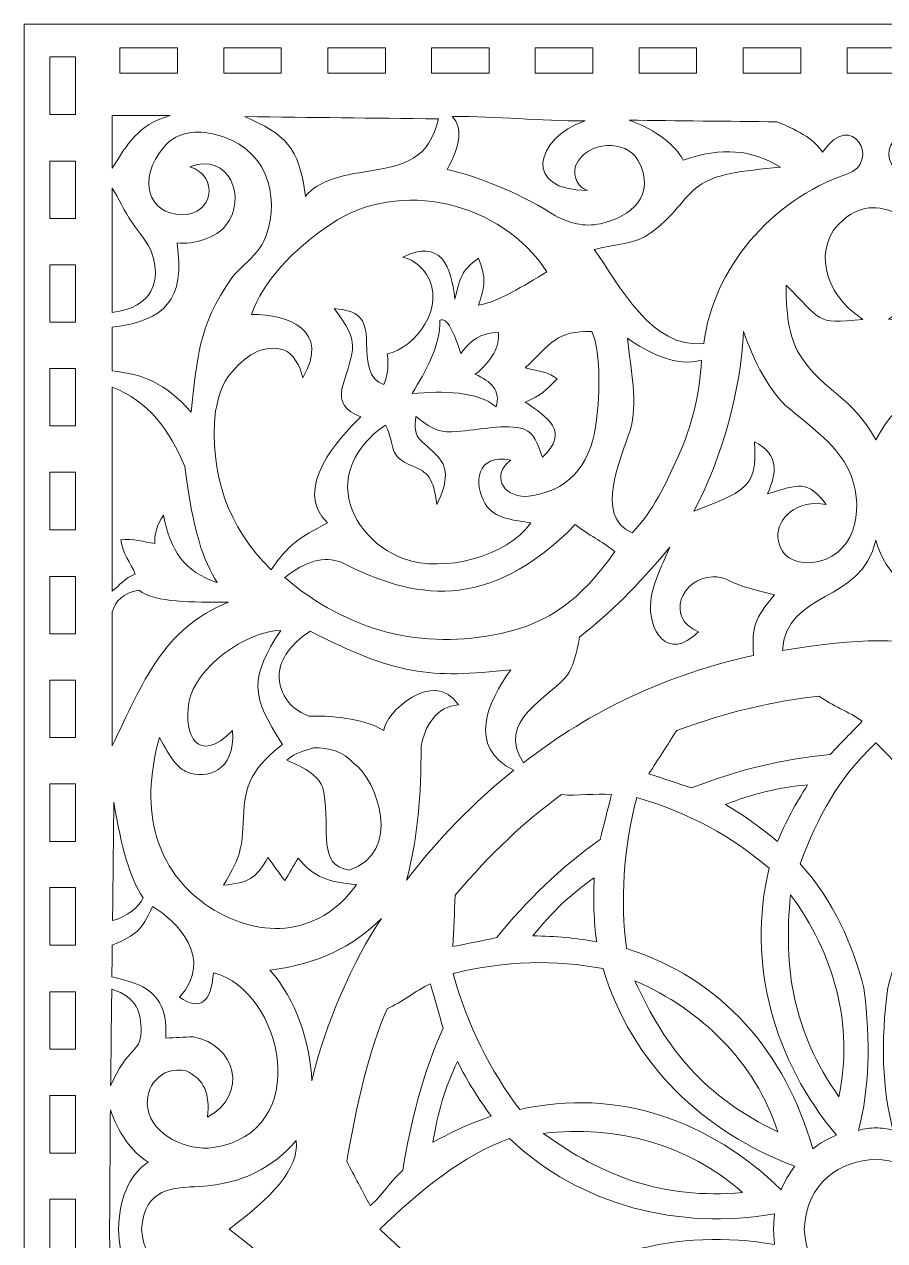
# Model space of a CAD drawing. Header units: centimetres. Extents: x -90 to 54, y -64 to 14.
# Drawn here: x -90.2 to -76.6, y -6.01 to 13.23 of the extents above; entities that cross this region are included whole.
import ezdxf

# ---------------------------------------------------------------- set-up
doc = ezdxf.new("R2010")
doc.units = ezdxf.units.CM
doc.header["$MEASUREMENT"] = 0
doc.layers.add('layer 1', color=7, linetype='Continuous')

msp = doc.modelspace()

# ---------------------------------------------------------------- linework, layer by layer
at = {"layer": 'layer 1', "color": 250, "lineweight": 9}
for points, knots in [([(-90.19997, -24.87686), (-90.19997, -24.87686), (-90.19997, 13.22572), (-90.19997, 13.22572), (-90.19997, 13.22572), (-90.19997, 13.22572), (-63.27415, 13.22572), (-63.27415, 13.22572), (-63.27415, 13.22572), (-63.27415, 13.22572), (-63.27415, -24.87686), (-63.27415, -24.87686), (-63.27415, -24.87686), (-63.27415, -24.87686), (-90.19997, -24.87686), (-90.19997, -24.87686)], [0, 0, 0, 0, 0.2, 0.2, 0.2, 0.2, 0.4, 0.4, 0.4, 0.4, 0.6, 0.6, 0.6, 0.6, 1, 1, 1, 1]), ([(-88.80994, 10.95352), (-88.57149, 11.32501), (-88.4185, 11.62887), (-87.89163, 11.78401), (-87.89163, 11.78401), (-88.24725, 11.78401), (-88.4543, 11.78401), (-88.80994, 11.78401), (-88.80994, 11.78401), (-88.80994, 11.50041), (-88.80994, 11.23712), (-88.80994, 10.95352)], [0, 0, 0, 0, 0.25, 0.25, 0.25, 0.25, 0.5, 0.5, 0.5, 0.5, 1, 1, 1, 1]), ([(-83.65048, 11.731), (-83.80633, 11.08783), (-84.16298, 10.99269), (-84.84801, 10.88758), (-84.84801, 10.88758), (-85.10654, 10.8479), (-85.56258, 10.76302), (-85.75567, 10.50544), (-85.75567, 10.50544), (-85.85232, 11.29937), (-86.07983, 11.48339), (-86.71554, 11.76595), (-86.71554, 11.76595), (-85.62174, 11.75349), (-84.74427, 11.74347), (-83.65048, 11.731)], [0, 0, 0, 0, 0.2, 0.2, 0.2, 0.2, 0.4, 0.4, 0.4, 0.4, 0.6, 0.6, 0.6, 0.6, 1, 1, 1, 1]), ([(-83.43412, 11.76689), (-83.25974, 11.58721), (-83.30763, 11.32268), (-83.51196, 10.92965), (-83.51196, 10.92965), (-82.97923, 10.81665), (-82.24459, 10.48932), (-81.80388, 10.19731), (-81.80388, 10.19731), (-81.58687, 10.08693), (-81.35354, 10.01498), (-81.08846, 10.07278), (-81.08846, 10.07278), (-80.61587, 10.17581), (-80.19001, 10.52117), (-80.49845, 11.0768), (-80.49845, 11.0768), (-80.68187, 11.40728), (-81.30038, 11.39581), (-81.48422, 10.9905), (-81.48422, 10.9905), (-81.53604, 10.78849), (-81.42642, 10.64212), (-81.29634, 10.60012), (-81.29634, 10.60012), (-82.31531, 10.59149), (-82.13986, 11.4166), (-81.33414, 11.70184), (-81.33414, 11.70184), (-82.05456, 11.69207), (-82.71373, 11.77667), (-83.43412, 11.76689)], [0, 0, 0, 0, 0.11111111, 0.11111111, 0.11111111, 0.11111111, 0.22222222, 0.22222222, 0.22222222, 0.22222222, 0.33333333, 0.33333333, 0.33333333, 0.33333333, 0.44444444, 0.44444444, 0.44444444, 0.44444444, 0.55555556, 0.55555556, 0.55555556, 0.55555556, 0.66666667, 0.66666667, 0.66666667, 0.66666667, 0.77777778, 0.77777778, 0.77777778, 0.77777778, 1, 1, 1, 1]), ([(-79.45677, 8.17846), (-79.3123, 9.34483), (-78.40707, 10.44296), (-77.19596, 10.85578), (-77.19596, 10.85578), (-76.63801, 11.03896), (-77.11514, 11.90886), (-77.57868, 11.20257), (-77.57868, 11.20257), (-77.68469, 11.37934), (-77.92597, 11.53963), (-78.30249, 11.68352), (-78.30249, 11.68352), (-79.0542, 11.69209), (-79.88695, 11.70158), (-80.63866, 11.71015), (-80.63866, 11.71015), (-80.1931, 11.55548), (-79.90224, 11.30217), (-79.78144, 11.07923), (-79.78144, 11.07923), (-79.15865, 11.288), (-78.70751, 11.24716), (-78.24313, 10.96704), (-78.24313, 10.96704), (-78.88219, 10.90603), (-79.26759, 10.86258), (-79.53837, 10.66903), (-79.53837, 10.66903), (-79.78382, 10.49359), (-79.91968, 10.18015), (-80.35258, 9.89009), (-80.35258, 9.89009), (-80.56284, 9.74922), (-80.90598, 9.74555), (-81.18873, 9.66358), (-81.18873, 9.66358), (-80.78976, 9.11117), (-80.2874, 8.08144), (-79.45677, 8.17846)], [0, 0, 0, 0, 0.09090909, 0.09090909, 0.09090909, 0.09090909, 0.18181818, 0.18181818, 0.18181818, 0.18181818, 0.27272727, 0.27272727, 0.27272727, 0.27272727, 0.36363636, 0.36363636, 0.36363636, 0.36363636, 0.45454545, 0.45454545, 0.45454545, 0.45454545, 0.54545455, 0.54545455, 0.54545455, 0.54545455, 0.63636364, 0.63636364, 0.63636364, 0.63636364, 0.72727273, 0.72727273, 0.72727273, 0.72727273, 0.81818182, 0.81818182, 0.81818182, 0.81818182, 1, 1, 1, 1]), ([(-74.01736, 8.17968), (-74.16183, 9.34607), (-75.06706, 10.44418), (-76.27817, 10.85702), (-76.27817, 10.85702), (-76.83612, 11.04018), (-76.35899, 11.91009), (-75.89546, 11.20378), (-75.89546, 11.20378), (-75.78944, 11.38056), (-75.54816, 11.54086), (-75.17164, 11.68474), (-75.17164, 11.68474), (-74.41991, 11.69331), (-73.58718, 11.70281), (-72.83547, 11.71138), (-72.83547, 11.71138), (-73.28102, 11.5567), (-73.57189, 11.30339), (-73.69269, 11.08044), (-73.69269, 11.08044), (-74.31548, 11.28924), (-74.76662, 11.2484), (-75.231, 10.96826), (-75.231, 10.96826), (-74.59195, 10.90727), (-74.20654, 10.8638), (-73.93576, 10.67026), (-73.93576, 10.67026), (-73.69029, 10.49481), (-73.55443, 10.18136), (-73.12155, 9.8913), (-73.12155, 9.8913), (-72.91129, 9.75044), (-72.56815, 9.74677), (-72.28541, 9.66481), (-72.28541, 9.66481), (-72.68437, 9.11239), (-73.18672, 8.08268), (-74.01736, 8.17968)], [0, 0, 0, 0, 0.09090909, 0.09090909, 0.09090909, 0.09090909, 0.18181818, 0.18181818, 0.18181818, 0.18181818, 0.27272727, 0.27272727, 0.27272727, 0.27272727, 0.36363636, 0.36363636, 0.36363636, 0.36363636, 0.45454545, 0.45454545, 0.45454545, 0.45454545, 0.54545455, 0.54545455, 0.54545455, 0.54545455, 0.63636364, 0.63636364, 0.63636364, 0.63636364, 0.72727273, 0.72727273, 0.72727273, 0.72727273, 0.81818182, 0.81818182, 0.81818182, 0.81818182, 1, 1, 1, 1]), ([(-88.80994, 8.43483), (-87.96817, 8.54208), (-87.65684, 8.86423), (-87.78358, 9.7718), (-87.78358, 9.7718), (-87.52655, 9.72836), (-87.15383, 9.86694), (-87.0176, 10.03818), (-87.0176, 10.03818), (-86.66648, 10.4795), (-86.96132, 11.21051), (-87.581, 10.97372), (-87.581, 10.97372), (-87.11835, 10.83297), (-87.20548, 10.20466), (-87.71319, 10.21464), (-87.71319, 10.21464), (-88.23201, 10.22485), (-88.42804, 10.76371), (-87.98947, 11.29078), (-87.98947, 11.29078), (-87.82282, 11.49107), (-87.54771, 11.56457), (-87.2191, 11.49296), (-87.2191, 11.49296), (-86.35322, 11.30425), (-86.15763, 10.51763), (-86.37598, 9.88539), (-86.37598, 9.88539), (-86.47523, 9.59799), (-86.71361, 9.46033), (-86.91928, 9.2181), (-86.91928, 9.2181), (-87.46271, 8.44572), (-87.4644, 7.92885), (-87.56076, 7.09459), (-87.56076, 7.09459), (-87.98605, 7.56595), (-88.32671, 7.69059), (-88.80994, 7.74608), (-88.80994, 7.74608), (-88.80994, 7.97566), (-88.80994, 8.20524), (-88.80994, 8.43483)], [0, 0, 0, 0, 0.08333333, 0.08333333, 0.08333333, 0.08333333, 0.16666667, 0.16666667, 0.16666667, 0.16666667, 0.25, 0.25, 0.25, 0.25, 0.33333333, 0.33333333, 0.33333333, 0.33333333, 0.41666667, 0.41666667, 0.41666667, 0.41666667, 0.5, 0.5, 0.5, 0.5, 0.58333333, 0.58333333, 0.58333333, 0.58333333, 0.66666667, 0.66666667, 0.66666667, 0.66666667, 0.75, 0.75, 0.75, 0.75, 0.83333333, 0.83333333, 0.83333333, 0.83333333, 1, 1, 1, 1]), ([(-83.01641, 8.78594), (-82.69794, 8.83647), (-82.31122, 9.09184), (-81.93603, 9.31264), (-81.93603, 9.31264), (-82.65273, 10.41254), (-84.266, 10.80605), (-85.35379, 10.06658), (-85.35379, 10.06658), (-85.97701, 9.64289), (-86.41541, 9.17167), (-86.60867, 8.6374), (-86.60867, 8.6374), (-86.01995, 8.63887), (-85.35495, 8.38802), (-85.79838, 7.63805), (-85.79838, 7.63805), (-85.83269, 7.81901), (-85.96446, 8.03884), (-86.09065, 8.07284), (-86.09065, 8.07284), (-86.39612, 8.16684), (-86.64685, 8.03522), (-86.91951, 7.72736), (-86.91951, 7.72736), (-87.08761, 7.53755), (-87.12657, 7.32349), (-87.17587, 7.11135), (-87.17587, 7.11135), (-87.27939, 6.12101), (-86.98678, 5.28373), (-86.29806, 4.59947), (-86.29806, 4.59947), (-86.01836, 5.01239), (-85.85072, 5.10546), (-85.40674, 5.34224), (-85.40674, 5.34224), (-85.96553, 5.87257), (-85.23124, 6.6832), (-84.88006, 7.01683), (-84.88006, 7.01683), (-85.12313, 7.11135), (-85.22216, 7.25991), (-85.17716, 7.46248), (-85.17716, 7.46248), (-84.98358, 8.1343), (-84.88527, 8.17544), (-85.29871, 8.73194), (-85.29871, 8.73194), (-84.92781, 8.68983), (-84.79646, 8.60713), (-84.78722, 8.19342), (-84.78722, 8.19342), (-84.78035, 7.88671), (-84.76366, 7.6064), (-84.51543, 7.53001), (-84.51543, 7.53001), (-84.44189, 7.72613), (-84.44044, 7.80667), (-84.46142, 8.01618), (-84.46142, 8.01618), (-84.02415, 8.09229), (-83.51486, 8.77775), (-83.84165, 9.2675), (-83.84165, 9.2675), (-83.93074, 9.40103), (-84.0134, 9.48755), (-84.21684, 9.54352), (-84.21684, 9.54352), (-83.61705, 9.83441), (-83.44875, 9.4159), (-83.39453, 8.88048), (-83.39453, 8.88048), (-83.30221, 9.22929), (-83.30366, 9.31704), (-83.01641, 9.52871), (-83.01641, 9.52871), (-82.89922, 9.19017), (-82.90983, 9.12942), (-83.01641, 8.78594)], [0, 0, 0, 0, 0.04761905, 0.04761905, 0.04761905, 0.04761905, 0.0952381, 0.0952381, 0.0952381, 0.0952381, 0.14285714, 0.14285714, 0.14285714, 0.14285714, 0.19047619, 0.19047619, 0.19047619, 0.19047619, 0.23809524, 0.23809524, 0.23809524, 0.23809524, 0.28571429, 0.28571429, 0.28571429, 0.28571429, 0.33333333, 0.33333333, 0.33333333, 0.33333333, 0.38095238, 0.38095238, 0.38095238, 0.38095238, 0.42857143, 0.42857143, 0.42857143, 0.42857143, 0.47619048, 0.47619048, 0.47619048, 0.47619048, 0.52380952, 0.52380952, 0.52380952, 0.52380952, 0.57142857, 0.57142857, 0.57142857, 0.57142857, 0.61904762, 0.61904762, 0.61904762, 0.61904762, 0.66666667, 0.66666667, 0.66666667, 0.66666667, 0.71428571, 0.71428571, 0.71428571, 0.71428571, 0.76190476, 0.76190476, 0.76190476, 0.76190476, 0.80952381, 0.80952381, 0.80952381, 0.80952381, 0.85714286, 0.85714286, 0.85714286, 0.85714286, 0.9047619, 0.9047619, 0.9047619, 0.9047619, 1, 1, 1, 1]), ([(-88.80994, 8.67104), (-88.15453, 8.74739), (-88.04088, 9.17946), (-88.18149, 9.60442), (-88.18149, 9.60442), (-88.23414, 9.76352), (-88.3802, 9.91905), (-88.49617, 10.09251), (-88.49617, 10.09251), (-88.6196, 10.27712), (-88.7144, 10.47941), (-88.80994, 10.6361), (-88.80994, 10.6361), (-88.80994, 9.96086), (-88.80994, 9.34627), (-88.80994, 8.67104)], [0, 0, 0, 0, 0.2, 0.2, 0.2, 0.2, 0.4, 0.4, 0.4, 0.4, 0.6, 0.6, 0.6, 0.6, 1, 1, 1, 1]), ([(-76.73707, 6.65434), (-76.35116, 7.36902), (-75.94851, 7.37841), (-75.557, 7.96641), (-75.557, 7.96641), (-75.37868, 8.23417), (-75.32131, 8.5673), (-75.31777, 9.1035), (-75.31777, 9.1035), (-75.8789, 8.5528), (-75.75864, 8.47759), (-76.53354, 8.56161), (-76.53354, 8.56161), (-75.88379, 8.97508), (-75.66833, 9.86076), (-76.25229, 10.16463), (-76.25229, 10.16463), (-76.6612, 10.37743), (-76.94266, 10.39005), (-77.24945, 10.13665), (-77.24945, 10.13665), (-77.74031, 9.73124), (-77.5776, 8.96574), (-76.94057, 8.56039), (-76.94057, 8.56039), (-77.71549, 8.47636), (-77.59523, 8.55158), (-78.15636, 9.10228), (-78.15636, 9.10228), (-78.15282, 8.56608), (-78.09543, 8.23294), (-77.91713, 7.96518), (-77.91713, 7.96518), (-77.52562, 7.37718), (-77.12297, 7.3678), (-76.73707, 6.65434)], [0, 0, 0, 0, 0.1, 0.1, 0.1, 0.1, 0.2, 0.2, 0.2, 0.2, 0.3, 0.3, 0.3, 0.3, 0.4, 0.4, 0.4, 0.4, 0.5, 0.5, 0.5, 0.5, 0.6, 0.6, 0.6, 0.6, 0.7, 0.7, 0.7, 0.7, 0.8, 0.8, 0.8, 0.8, 1, 1, 1, 1]), ([(-82.73836, 7.17827), (-83.03206, 7.42367), (-83.57675, 7.43041), (-84.06857, 7.38759), (-84.06857, 7.38759), (-83.85081, 7.74435), (-83.61332, 8.15627), (-83.62967, 8.549), (-83.62967, 8.549), (-83.51934, 8.59632), (-83.40908, 8.37124), (-83.29881, 8.02231), (-83.29881, 8.02231), (-83.13441, 8.23121), (-83.00188, 8.34321), (-82.70459, 8.35318), (-82.70459, 8.35318), (-82.68209, 8.13262), (-82.80362, 7.91204), (-83.06923, 7.69144), (-83.06923, 7.69144), (-82.81709, 7.58344), (-82.66627, 7.43041), (-82.73836, 7.17827)], [0, 0, 0, 0, 0.14285714, 0.14285714, 0.14285714, 0.14285714, 0.28571429, 0.28571429, 0.28571429, 0.28571429, 0.42857143, 0.42857143, 0.42857143, 0.42857143, 0.57142857, 0.57142857, 0.57142857, 0.57142857, 0.71428571, 0.71428571, 0.71428571, 0.71428571, 1, 1, 1, 1]), ([(-82.2792, 7.79273), (-81.88163, 8.17395), (-81.77312, 8.38909), (-81.22582, 8.36669), (-81.22582, 8.36669), (-81.07036, 8.02431), (-81.1044, 7.26545), (-81.16992, 6.854), (-81.16992, 6.854), (-81.26695, 6.24473), (-81.60422, 5.82335), (-82.27245, 5.76027), (-82.27245, 5.76027), (-82.65498, 5.76426), (-82.81214, 6.10311), (-82.50878, 6.33422), (-82.50878, 6.33422), (-83.05637, 6.44375), (-83.10396, 5.96772), (-82.91361, 5.64311), (-82.91361, 5.64311), (-82.77485, 5.4065), (-82.43087, 5.38081), (-82.19142, 5.34163), (-82.19142, 5.34163), (-82.57212, 4.80467), (-83.57236, 4.54789), (-84.19411, 4.77386), (-84.19411, 4.77386), (-84.71337, 4.96258), (-85.07831, 5.42526), (-85.0875, 5.89882), (-85.0875, 5.89882), (-85.09463, 6.26712), (-84.85993, 6.64471), (-84.48723, 6.88791), (-84.48723, 6.88791), (-84.32322, 6.53011), (-84.45506, 6.40449), (-84.06644, 6.24224), (-84.06644, 6.24224), (-83.81247, 6.13617), (-83.73631, 6.06329), (-83.67694, 5.63197), (-83.67694, 5.63197), (-83.49032, 6.01806), (-83.49645, 6.23669), (-83.7019, 6.43472), (-83.7019, 6.43472), (-83.96744, 6.6907), (-84.05446, 6.67162), (-84.0078, 7.02297), (-84.0078, 7.02297), (-83.7156, 6.78115), (-83.59578, 6.77188), (-83.36282, 6.78621), (-83.36282, 6.78621), (-83.02608, 6.80695), (-82.57243, 6.91905), (-82.29701, 6.82137), (-82.29701, 6.82137), (-82.13179, 6.76275), (-82.09118, 6.59401), (-82.00911, 6.38149), (-82.00911, 6.38149), (-81.56382, 6.78747), (-81.93125, 7.01299), (-82.2792, 7.25255), (-82.2792, 7.25255), (-82.01476, 7.36517), (-81.97797, 7.41781), (-81.77276, 7.61716), (-81.77276, 7.61716), (-81.89995, 7.72682), (-82.05789, 7.74005), (-82.2792, 7.79273)], [0, 0, 0, 0, 0.05, 0.05, 0.05, 0.05, 0.1, 0.1, 0.1, 0.1, 0.15, 0.15, 0.15, 0.15, 0.2, 0.2, 0.2, 0.2, 0.25, 0.25, 0.25, 0.25, 0.3, 0.3, 0.3, 0.3, 0.35, 0.35, 0.35, 0.35, 0.4, 0.4, 0.4, 0.4, 0.45, 0.45, 0.45, 0.45, 0.5, 0.5, 0.5, 0.5, 0.55, 0.55, 0.55, 0.55, 0.6, 0.6, 0.6, 0.6, 0.65, 0.65, 0.65, 0.65, 0.7, 0.7, 0.7, 0.7, 0.75, 0.75, 0.75, 0.75, 0.8, 0.8, 0.8, 0.8, 0.85, 0.85, 0.85, 0.85, 0.9, 0.9, 0.9, 0.9, 1, 1, 1, 1]), ([(-78.82652, 8.36711), (-78.8736, 7.45952), (-79.15469, 6.37523), (-79.61522, 5.52642), (-79.61522, 5.52642), (-78.86064, 5.8271), (-78.58827, 5.8702), (-78.65732, 6.62296), (-78.65732, 6.62296), (-78.25293, 6.42315), (-78.30917, 6.12163), (-78.44702, 5.80183), (-78.44702, 5.80183), (-77.94981, 5.95408), (-77.81191, 6.02408), (-77.52342, 5.6313), (-77.52342, 5.6313), (-77.98296, 5.72512), (-78.30759, 5.40641), (-78.28497, 5.11199), (-78.28497, 5.11199), (-78.25822, 4.76381), (-77.93581, 4.66451), (-77.64623, 4.73046), (-77.64623, 4.73046), (-77.00659, 4.87622), (-76.9191, 5.66288), (-77.16253, 6.17575), (-77.16253, 6.17575), (-77.3418, 6.55343), (-77.70834, 6.81843), (-78.09767, 7.14328), (-78.09767, 7.14328), (-78.41942, 7.40185), (-78.66911, 7.91229), (-78.82652, 8.36711)], [0, 0, 0, 0, 0.1, 0.1, 0.1, 0.1, 0.2, 0.2, 0.2, 0.2, 0.3, 0.3, 0.3, 0.3, 0.4, 0.4, 0.4, 0.4, 0.5, 0.5, 0.5, 0.5, 0.6, 0.6, 0.6, 0.6, 0.7, 0.7, 0.7, 0.7, 0.8, 0.8, 0.8, 0.8, 1, 1, 1, 1]), ([(-80.66536, 8.265), (-80.35269, 8.03845), (-79.88646, 7.79843), (-79.49344, 7.91553), (-79.49344, 7.91553), (-79.51747, 7.38905), (-79.64031, 6.88175), (-79.86193, 6.3936), (-79.86193, 6.3936), (-80.05076, 5.97365), (-80.25974, 5.51459), (-80.59151, 5.1864), (-80.59151, 5.1864), (-81.20662, 5.43719), (-80.74771, 6.39363), (-80.62317, 6.80092), (-80.62317, 6.80092), (-80.4913, 7.2322), (-80.61025, 7.7634), (-80.66536, 8.265)], [0, 0, 0, 0, 0.16666667, 0.16666667, 0.16666667, 0.16666667, 0.33333333, 0.33333333, 0.33333333, 0.33333333, 0.5, 0.5, 0.5, 0.5, 0.66666667, 0.66666667, 0.66666667, 0.66666667, 1, 1, 1, 1]), ([(-88.80994, 4.26187), (-88.68839, 4.3519), (-88.62088, 4.46894), (-88.44531, 4.53196), (-88.44531, 4.53196), (-88.52183, 4.71202), (-88.64563, 4.85832), (-88.67488, 5.07215), (-88.67488, 5.07215), (-88.48132, 5.10817), (-88.31476, 5.03614), (-88.1347, 5.01813), (-88.1347, 5.01813), (-88.15045, 5.14641), (-88.10544, 5.31523), (-87.99966, 5.46378), (-87.99966, 5.46378), (-87.8857, 4.89692), (-87.68128, 4.57439), (-87.14886, 4.39691), (-87.14886, 4.39691), (-87.37601, 4.76408), (-87.52196, 5.15947), (-87.66203, 6.23356), (-87.66203, 6.23356), (-87.90866, 6.80904), (-88.22652, 7.26124), (-88.80994, 7.48949), (-88.80994, 7.48949), (-88.80994, 6.41362), (-88.80994, 5.33775), (-88.80994, 4.26187)], [0, 0, 0, 0, 0.11111111, 0.11111111, 0.11111111, 0.11111111, 0.22222222, 0.22222222, 0.22222222, 0.22222222, 0.33333333, 0.33333333, 0.33333333, 0.33333333, 0.44444444, 0.44444444, 0.44444444, 0.44444444, 0.55555556, 0.55555556, 0.55555556, 0.55555556, 0.66666667, 0.66666667, 0.66666667, 0.66666667, 0.77777778, 0.77777778, 0.77777778, 0.77777778, 1, 1, 1, 1]), ([(-80.8612, 4.88921), (-81.08628, 5.06027), (-81.26408, 5.14355), (-81.48916, 5.31462), (-81.48916, 5.31462), (-82.88138, 3.89832), (-84.06374, 4.14145), (-85.18947, 4.72041), (-85.18947, 4.72041), (-85.45956, 4.81944), (-85.75666, 4.73842), (-86.08078, 4.47732), (-86.08078, 4.47732), (-85.10015, 3.63382), (-83.90244, 3.31864), (-82.66034, 3.59486), (-82.66034, 3.59486), (-81.89204, 3.76575), (-81.42181, 4.10448), (-80.8612, 4.88921)], [0, 0, 0, 0, 0.16666667, 0.16666667, 0.16666667, 0.16666667, 0.33333333, 0.33333333, 0.33333333, 0.33333333, 0.5, 0.5, 0.5, 0.5, 0.66666667, 0.66666667, 0.66666667, 0.66666667, 1, 1, 1, 1]), ([(-76.73707, 5.06926), (-76.95314, 4.05839), (-78.16409, 4.27925), (-78.21096, 3.32187), (-78.21096, 3.32187), (-76.90547, 3.52921), (-76.46211, 3.53204), (-75.26458, 3.32377), (-75.26458, 3.32377), (-75.21277, 4.24198), (-76.39147, 3.88167), (-76.73707, 5.06926)], [0, 0, 0, 0, 0.25, 0.25, 0.25, 0.25, 0.5, 0.5, 0.5, 0.5, 1, 1, 1, 1]), ([(-82.30593, 1.54956), (-82.76703, 2.21391), (-81.88136, 2.57975), (-81.6124, 2.93952), (-81.6124, 2.93952), (-81.53617, 3.04149), (-81.46319, 3.27286), (-81.42068, 3.53467), (-81.42068, 3.53467), (-80.903, 3.95149), (-80.54096, 4.30824), (-79.99188, 4.95534), (-79.99188, 4.95534), (-80.09586, 4.71402), (-80.25935, 4.41879), (-80.29521, 4.10011), (-80.29521, 4.10011), (-80.34436, 3.66343), (-80.03134, 3.11994), (-79.54241, 3.62128), (-79.54241, 3.62128), (-80.0689, 3.83583), (-79.81083, 4.47192), (-79.31556, 4.48979), (-79.31556, 4.48979), (-79.13458, 4.49632), (-79.05804, 4.41589), (-78.83873, 4.33581), (-78.83873, 4.33581), (-78.67268, 4.29115), (-78.50662, 4.2465), (-78.34054, 4.20184), (-78.34054, 4.20184), (-78.65293, 3.82342), (-78.69625, 3.71396), (-78.66947, 3.24693), (-78.66947, 3.24693), (-80.03367, 2.94738), (-81.23306, 2.38094), (-82.30593, 1.54956)], [0, 0, 0, 0, 0.09090909, 0.09090909, 0.09090909, 0.09090909, 0.18181818, 0.18181818, 0.18181818, 0.18181818, 0.27272727, 0.27272727, 0.27272727, 0.27272727, 0.36363636, 0.36363636, 0.36363636, 0.36363636, 0.45454545, 0.45454545, 0.45454545, 0.45454545, 0.54545455, 0.54545455, 0.54545455, 0.54545455, 0.63636364, 0.63636364, 0.63636364, 0.63636364, 0.72727273, 0.72727273, 0.72727273, 0.72727273, 0.81818182, 0.81818182, 0.81818182, 0.81818182, 1, 1, 1, 1]), ([(-88.80994, 1.8175), (-88.3143, 2.82941), (-88.0235, 3.66095), (-86.9732, 4.08715), (-86.9732, 4.08715), (-87.55486, 4.09296), (-88.10702, 4.0733), (-88.39128, 4.27537), (-88.39128, 4.27537), (-88.64225, 4.23375), (-88.75705, 4.10545), (-88.80994, 3.93775), (-88.80994, 3.93775), (-88.80994, 3.31204), (-88.80994, 2.44323), (-88.80994, 1.8175)], [0, 0, 0, 0, 0.2, 0.2, 0.2, 0.2, 0.4, 0.4, 0.4, 0.4, 0.6, 0.6, 0.6, 0.6, 1, 1, 1, 1]), ([(-86.14641, 3.6426), (-86.67628, 3.63767), (-87.50167, 3.06148), (-87.59857, 2.50186), (-87.59857, 2.50186), (-87.6875, 1.98834), (-87.459, 1.5036), (-86.9073, 2.0576), (-86.9073, 2.0576), (-86.85778, 1.39335), (-87.34182, 1.29046), (-87.61161, 1.39601), (-87.61161, 1.39601), (-87.79032, 1.46596), (-87.88338, 1.61726), (-88.06326, 1.94923), (-88.06326, 1.94923), (-88.40182, 0.74568), (-88.08313, -0.15693), (-87.34875, -0.68149), (-87.34875, -0.68149), (-86.5549, -1.24856), (-85.54917, -1.23849), (-84.94973, -0.37548), (-84.94973, -0.37548), (-85.37088, -0.34555), (-85.62237, -0.26906), (-85.87011, 0.04018), (-85.87011, 0.04018), (-85.94123, -0.0783), (-86.01237, -0.1968), (-86.08351, -0.31528), (-86.08351, -0.31528), (-86.17213, -0.19271), (-86.26079, -0.07015), (-86.34944, 0.05241), (-86.34944, 0.05241), (-86.53591, -0.28809), (-86.66818, -0.35576), (-87.04996, -0.3853), (-87.04996, -0.3853), (-86.82336, -0.00163), (-86.75661, 0.14285), (-86.73883, 0.58733), (-86.73883, 0.58733), (-86.71692, 1.13467), (-86.67857, 1.39215), (-86.11971, 1.83928), (-86.11971, 1.83928), (-86.6276, 2.61596), (-86.63173, 2.89619), (-86.14641, 3.6426)], [0, 0, 0, 0, 0.07142857, 0.07142857, 0.07142857, 0.07142857, 0.14285714, 0.14285714, 0.14285714, 0.14285714, 0.21428571, 0.21428571, 0.21428571, 0.21428571, 0.28571429, 0.28571429, 0.28571429, 0.28571429, 0.35714286, 0.35714286, 0.35714286, 0.35714286, 0.42857143, 0.42857143, 0.42857143, 0.42857143, 0.5, 0.5, 0.5, 0.5, 0.57142857, 0.57142857, 0.57142857, 0.57142857, 0.64285714, 0.64285714, 0.64285714, 0.64285714, 0.71428571, 0.71428571, 0.71428571, 0.71428571, 0.78571429, 0.78571429, 0.78571429, 0.78571429, 0.85714286, 0.85714286, 0.85714286, 0.85714286, 1, 1, 1, 1]), ([(-84.1547, -0.30833), (-83.97116, 0.40241), (-83.92905, 1.02256), (-83.92497, 1.80749), (-83.92497, 1.80749), (-83.87176, 2.131), (-83.67498, 2.44839), (-83.33721, 2.46257), (-83.33721, 2.46257), (-83.71981, 3.05846), (-84.51176, 2.328), (-84.51681, 2.05735), (-84.51681, 2.05735), (-84.78865, 2.22344), (-85.22884, 2.29566), (-85.69593, 2.28689), (-85.69593, 2.28689), (-86.05927, 2.40482), (-86.23254, 2.77863), (-86.15597, 3.05056), (-86.15597, 3.05056), (-86.08839, 3.29047), (-85.92064, 3.46886), (-85.68061, 3.63052), (-85.68061, 3.63052), (-84.34658, 2.94228), (-83.78669, 2.8728), (-82.50699, 3.02035), (-82.50699, 3.02035), (-82.86804, 2.51994), (-83.2088, 1.79618), (-82.46019, 1.42933), (-82.46019, 1.42933), (-83.09725, 0.92239), (-83.66752, 0.33673), (-84.1547, -0.30833)], [0, 0, 0, 0, 0.1, 0.1, 0.1, 0.1, 0.2, 0.2, 0.2, 0.2, 0.3, 0.3, 0.3, 0.3, 0.4, 0.4, 0.4, 0.4, 0.5, 0.5, 0.5, 0.5, 0.6, 0.6, 0.6, 0.6, 0.7, 0.7, 0.7, 0.7, 0.8, 0.8, 0.8, 0.8, 1, 1, 1, 1]), ([(-76.95195, 2.20742), (-77.10234, 2.04708), (-77.30729, 1.84008), (-77.45768, 1.67971), (-77.45768, 1.67971), (-78.22463, 1.60498), (-78.95434, 1.4242), (-79.65161, 1.151), (-79.65161, 1.151), (-79.87586, 1.22559), (-80.1001, 1.30018), (-80.32435, 1.37478), (-80.32435, 1.37478), (-80.17768, 1.60269), (-80.03103, 1.83062), (-79.88436, 2.05856), (-79.88436, 2.05856), (-79.07542, 2.35556), (-78.33432, 2.52583), (-77.63626, 2.60014), (-77.63626, 2.60014), (-77.42634, 2.45368), (-77.16189, 2.35387), (-76.95195, 2.20742)], [0, 0, 0, 0, 0.14285714, 0.14285714, 0.14285714, 0.14285714, 0.28571429, 0.28571429, 0.28571429, 0.28571429, 0.42857143, 0.42857143, 0.42857143, 0.42857143, 0.57142857, 0.57142857, 0.57142857, 0.57142857, 0.71428571, 0.71428571, 0.71428571, 0.71428571, 1, 1, 1, 1]), ([(-86.04828, 1.58862), (-85.76161, 1.46339), (-85.50445, 1.34215), (-85.462, 1.07703), (-85.462, 1.07703), (-85.36349, 0.46206), (-85.56945, -0.06676), (-85.06196, -0.15135), (-85.06196, -0.15135), (-84.21603, 0.12851), (-84.61548, 1.27142), (-84.9887, 1.53601), (-84.9887, 1.53601), (-85.15977, 1.73043), (-85.38195, 1.78924), (-85.62736, 1.78641), (-85.62736, 1.78641), (-85.75417, 1.7355), (-85.91396, 1.72214), (-86.04828, 1.58862)], [0, 0, 0, 0, 0.16666667, 0.16666667, 0.16666667, 0.16666667, 0.33333333, 0.33333333, 0.33333333, 0.33333333, 0.5, 0.5, 0.5, 0.5, 0.66666667, 0.66666667, 0.66666667, 0.66666667, 1, 1, 1, 1]), ([(-76.73707, -4.22625), (-76.65252, -4.22468), (-76.55125, -4.23375), (-76.4659, -4.26288), (-76.4659, -4.26288), (-76.6339, -3.58798), (-76.66214, -2.88768), (-76.54833, -2.01215), (-76.54833, -2.01215), (-76.38359, -1.35779), (-76.06822, -0.61858), (-75.54235, -0.05011), (-75.54235, -0.05011), (-75.82992, 0.72006), (-76.12737, 1.27803), (-76.73707, 1.86387), (-76.73707, 1.86387), (-77.34676, 1.2768), (-77.64421, 0.71884), (-77.93178, -0.05135), (-77.93178, -0.05135), (-77.40591, -0.61981), (-77.09054, -1.35903), (-76.9258, -2.01338), (-76.9258, -2.01338), (-76.81199, -2.88892), (-76.84024, -3.5892), (-77.00823, -4.26409), (-77.00823, -4.26409), (-76.92288, -4.23498), (-76.82161, -4.22591), (-76.73707, -4.22625)], [0, 0, 0, 0, 0.11111111, 0.11111111, 0.11111111, 0.11111111, 0.22222222, 0.22222222, 0.22222222, 0.22222222, 0.33333333, 0.33333333, 0.33333333, 0.33333333, 0.44444444, 0.44444444, 0.44444444, 0.44444444, 0.55555556, 0.55555556, 0.55555556, 0.55555556, 0.66666667, 0.66666667, 0.66666667, 0.66666667, 0.77777778, 0.77777778, 0.77777778, 0.77777778, 1, 1, 1, 1]), ([(-77.81432, 1.19758), (-78.0036, 0.90795), (-78.16471, 0.60287), (-78.29107, 0.30355), (-78.29107, 0.30355), (-78.53844, 0.50998), (-78.80384, 0.70807), (-79.11439, 0.88828), (-79.11439, 0.88828), (-78.68898, 1.05677), (-78.25615, 1.16407), (-77.81432, 1.19758)], [0, 0, 0, 0, 0.25, 0.25, 0.25, 0.25, 0.5, 0.5, 0.5, 0.5, 1, 1, 1, 1]), ([(-80.9181, 1.04513), (-80.96847, 0.8311), (-81.04282, 0.5495), (-81.09323, 0.33551), (-81.09323, 0.33551), (-81.72074, -0.1117), (-82.26301, -0.63235), (-82.7313, -1.21684), (-82.7313, -1.21684), (-82.96284, -1.26408), (-83.19428, -1.31122), (-83.42598, -1.35844), (-83.42598, -1.35844), (-83.41246, -1.08767), (-83.39902, -0.81703), (-83.38555, -0.54628), (-83.38555, -0.54628), (-82.83249, 0.11449), (-82.27509, 0.6317), (-81.70707, 1.04422), (-81.70707, 1.04422), (-81.45213, 1.02198), (-81.17309, 1.06734), (-80.9181, 1.04513)], [0, 0, 0, 0, 0.14285714, 0.14285714, 0.14285714, 0.14285714, 0.28571429, 0.28571429, 0.28571429, 0.28571429, 0.42857143, 0.42857143, 0.42857143, 0.42857143, 0.57142857, 0.57142857, 0.57142857, 0.57142857, 0.71428571, 0.71428571, 0.71428571, 0.71428571, 1, 1, 1, 1]), ([(-77.73284, -4.55487), (-77.61951, -4.46813), (-77.49409, -4.39637), (-77.35967, -4.34259), (-77.35967, -4.34259), (-78.34369, -3.16095), (-78.78627, -1.63209), (-78.42359, -0.11902), (-78.42359, -0.11902), (-79.00677, 0.3831), (-79.6974, 0.76407), (-80.51771, 0.99883), (-80.51771, 0.99883), (-80.73007, 0.16726), (-80.77459, -0.62683), (-80.68001, -1.38983), (-80.68001, -1.38983), (-79.16552, -1.85626), (-78.16013, -3.04904), (-77.73284, -4.55487)], [0, 0, 0, 0, 0.16666667, 0.16666667, 0.16666667, 0.16666667, 0.33333333, 0.33333333, 0.33333333, 0.33333333, 0.5, 0.5, 0.5, 0.5, 0.66666667, 0.66666667, 0.66666667, 0.66666667, 1, 1, 1, 1]), ([(-88.784, 0.92427), (-88.66338, 0.19589), (-88.53804, -0.25334), (-88.32178, -0.58687), (-88.32178, -0.58687), (-88.37624, -0.72696), (-88.58977, -0.89785), (-88.80533, -0.94601), (-88.80533, -0.94601), (-88.79969, -0.45086), (-88.78964, 0.42912), (-88.784, 0.92427)], [0, 0, 0, 0, 0.25, 0.25, 0.25, 0.25, 0.5, 0.5, 0.5, 0.5, 1, 1, 1, 1]), ([(-81.18903, -0.26995), (-81.20746, -0.61545), (-81.19378, -0.96013), (-81.15301, -1.28259), (-81.15301, -1.28259), (-81.47059, -1.22802), (-81.79938, -1.18974), (-82.15855, -1.18961), (-82.15855, -1.18961), (-81.87505, -0.83051), (-81.55434, -0.52054), (-81.18903, -0.26995)], [0, 0, 0, 0, 0.25, 0.25, 0.25, 0.25, 0.5, 0.5, 0.5, 0.5, 1, 1, 1, 1]), ([(-78.08396, -0.53835), (-78.20116, -1.69625), (-78.05043, -2.69147), (-77.32027, -3.73412), (-77.32027, -3.73412), (-77.08238, -2.59796), (-77.39731, -1.4671), (-78.08396, -0.53835)], [0, 0, 0, 0, 0.33333333, 0.33333333, 0.33333333, 0.33333333, 1, 1, 1, 1]), ([(-88.80979, -1.33762), (-88.40701, -1.1562), (-88.36633, -1.12439), (-88.17144, -0.72357), (-88.17144, -0.72357), (-87.79638, -0.9479), (-87.18573, -1.54462), (-87.74543, -2.15664), (-87.74543, -2.15664), (-87.42071, -2.38248), (-87.24839, -2.24353), (-87.20762, -1.77457), (-87.20762, -1.77457), (-86.10268, -2.05397), (-85.61729, -4.30724), (-87.21599, -4.53636), (-87.21599, -4.53636), (-87.62181, -4.59452), (-88.18613, -4.33939), (-88.24959, -3.91408), (-88.24959, -3.91408), (-88.29879, -3.58442), (-88.05178, -3.23799), (-87.64054, -3.32445), (-87.64054, -3.32445), (-87.34499, -3.46288), (-87.26994, -3.68718), (-87.30115, -4.05595), (-87.30115, -4.05595), (-86.6441, -3.68552), (-86.86069, -2.91334), (-87.52975, -2.78382), (-87.52975, -2.78382), (-87.67388, -2.79119), (-87.81802, -2.79853), (-87.96219, -2.80589), (-87.96219, -2.80589), (-87.9561, -2.6314), (-87.96495, -2.47521), (-88.00911, -2.35856), (-88.00911, -2.35856), (-88.12192, -2.06042), (-88.33692, -1.94374), (-88.81549, -1.83725), (-88.81549, -1.83725), (-88.81359, -1.67072), (-88.8117, -1.50417), (-88.80979, -1.33762)], [0, 0, 0, 0, 0.07692308, 0.07692308, 0.07692308, 0.07692308, 0.15384615, 0.15384615, 0.15384615, 0.15384615, 0.23076923, 0.23076923, 0.23076923, 0.23076923, 0.30769231, 0.30769231, 0.30769231, 0.30769231, 0.38461538, 0.38461538, 0.38461538, 0.38461538, 0.46153846, 0.46153846, 0.46153846, 0.46153846, 0.53846154, 0.53846154, 0.53846154, 0.53846154, 0.61538462, 0.61538462, 0.61538462, 0.61538462, 0.69230769, 0.69230769, 0.69230769, 0.69230769, 0.76923077, 0.76923077, 0.76923077, 0.76923077, 0.84615385, 0.84615385, 0.84615385, 0.84615385, 1, 1, 1, 1]), ([(-84.55503, -0.91228), (-84.99578, -1.36061), (-85.56821, -1.63863), (-86.31575, -1.73072), (-86.31575, -1.73072), (-85.90634, -2.19227), (-85.68281, -2.85435), (-85.65279, -3.48226), (-85.65279, -3.48226), (-85.43924, -2.56393), (-85.00186, -1.58486), (-84.55503, -0.91228)], [0, 0, 0, 0, 0.25, 0.25, 0.25, 0.25, 0.5, 0.5, 0.5, 0.5, 1, 1, 1, 1]), ([(-78.23212, -5.20277), (-78.17657, -5.06902), (-78.10297, -4.94465), (-78.01474, -4.83248), (-78.01474, -4.83248), (-79.4579, -4.30106), (-80.6056, -3.19834), (-81.04811, -1.70662), (-81.04811, -1.70662), (-81.80425, -1.5634), (-82.59281, -1.57883), (-83.42057, -1.78561), (-83.42057, -1.78561), (-83.18871, -2.61197), (-82.8302, -3.32188), (-82.36674, -3.93544), (-82.36674, -3.93544), (-80.82199, -3.58211), (-79.35491, -4.11242), (-78.23212, -5.20277)], [0, 0, 0, 0, 0.16666667, 0.16666667, 0.16666667, 0.16666667, 0.33333333, 0.33333333, 0.33333333, 0.33333333, 0.5, 0.5, 0.5, 0.5, 0.66666667, 0.66666667, 0.66666667, 0.66666667, 1, 1, 1, 1]), ([(-80.54428, -1.90001), (-80.06682, -2.96135), (-79.43871, -3.74786), (-78.28501, -4.28575), (-78.28501, -4.28575), (-78.6471, -3.18287), (-79.48522, -2.36097), (-80.54428, -1.90001)], [0, 0, 0, 0, 0.33333333, 0.33333333, 0.33333333, 0.33333333, 1, 1, 1, 1]), ([(-88.8177, -2.03003), (-88.41436, -2.15851), (-88.34851, -2.40983), (-88.35463, -2.70348), (-88.35463, -2.70348), (-88.36179, -3.04653), (-88.57193, -2.9399), (-88.83514, -3.55978), (-88.83514, -3.55978), (-88.82879, -3.0027), (-88.82405, -2.58711), (-88.8177, -2.03003)], [0, 0, 0, 0, 0.25, 0.25, 0.25, 0.25, 0.5, 0.5, 0.5, 0.5, 1, 1, 1, 1]), ([(-83.78036, -1.94789), (-83.71705, -2.15843), (-83.64074, -2.43954), (-83.57763, -2.65009), (-83.57763, -2.65009), (-83.8976, -3.35113), (-84.10059, -4.1541), (-84.21403, -4.89428), (-84.21403, -4.89428), (-84.39101, -5.05089), (-84.55456, -5.30202), (-84.73153, -5.45856), (-84.73153, -5.45856), (-84.85516, -5.21734), (-84.97954, -4.99331), (-85.10319, -4.75211), (-85.10319, -4.75211), (-84.95424, -3.90326), (-84.74931, -2.98407), (-84.46337, -2.3429), (-84.46337, -2.3429), (-84.23137, -2.23481), (-84.01241, -2.05611), (-83.78036, -1.94789)], [0, 0, 0, 0, 0.14285714, 0.14285714, 0.14285714, 0.14285714, 0.28571429, 0.28571429, 0.28571429, 0.28571429, 0.42857143, 0.42857143, 0.42857143, 0.42857143, 0.57142857, 0.57142857, 0.57142857, 0.57142857, 0.71428571, 0.71428571, 0.71428571, 0.71428571, 1, 1, 1, 1]), ([(-83.34967, -3.1751), (-83.19499, -3.48457), (-83.01286, -3.77755), (-82.81808, -4.03763), (-82.81808, -4.03763), (-83.12106, -4.14711), (-83.42598, -4.27638), (-83.73823, -4.45368), (-83.73823, -4.45368), (-83.66916, -4.00138), (-83.54356, -3.57354), (-83.34967, -3.1751)], [0, 0, 0, 0, 0.25, 0.25, 0.25, 0.25, 0.5, 0.5, 0.5, 0.5, 1, 1, 1, 1]), ([(-88.70998, -5.82618), (-88.70504, -5.3924), (-88.557, -4.96463), (-88.24118, -4.76959), (-88.24118, -4.76959), (-88.50824, -4.59869), (-88.71619, -4.29404), (-88.83945, -3.93717), (-88.83945, -3.93717), (-88.8462, -4.53017), (-88.84557, -5.2332), (-88.85232, -5.82618), (-88.85232, -5.82618), (-88.84557, -6.41917), (-88.8462, -7.1222), (-88.83945, -7.71519), (-88.83945, -7.71519), (-88.71619, -7.35832), (-88.50824, -7.05366), (-88.24118, -6.88276), (-88.24118, -6.88276), (-88.557, -6.68773), (-88.70504, -6.25996), (-88.70998, -5.82618)], [0, 0, 0, 0, 0.14285714, 0.14285714, 0.14285714, 0.14285714, 0.28571429, 0.28571429, 0.28571429, 0.28571429, 0.42857143, 0.42857143, 0.42857143, 0.42857143, 0.57142857, 0.57142857, 0.57142857, 0.57142857, 0.71428571, 0.71428571, 0.71428571, 0.71428571, 1, 1, 1, 1]), ([(-81.9949, -4.31172), (-81.05037, -4.9917), (-80.11294, -5.35839), (-78.84493, -5.24681), (-78.84493, -5.24681), (-79.71032, -4.47311), (-80.84721, -4.18089), (-81.9949, -4.31172)], [0, 0, 0, 0, 0.33333333, 0.33333333, 0.33333333, 0.33333333, 1, 1, 1, 1]), ([(-88.34594, -5.82618), (-88.29912, -5.15757), (-87.84017, -5.17602), (-87.42644, -5.15111), (-87.42644, -5.15111), (-86.73779, -5.10964), (-86.2725, -4.85268), (-85.90009, -4.42318), (-85.90009, -4.42318), (-85.85685, -4.89967), (-86.30154, -5.32323), (-86.96179, -5.82618), (-86.96179, -5.82618), (-86.30154, -6.32914), (-85.85685, -6.75269), (-85.90009, -7.22917), (-85.90009, -7.22917), (-86.2725, -6.79967), (-86.73779, -6.54271), (-87.42644, -6.50124), (-87.42644, -6.50124), (-87.84017, -6.47635), (-88.29912, -6.4948), (-88.34594, -5.82618)], [0, 0, 0, 0, 0.14285714, 0.14285714, 0.14285714, 0.14285714, 0.28571429, 0.28571429, 0.28571429, 0.28571429, 0.42857143, 0.42857143, 0.42857143, 0.42857143, 0.57142857, 0.57142857, 0.57142857, 0.57142857, 0.71428571, 0.71428571, 0.71428571, 0.71428571, 1, 1, 1, 1]), ([(-84.57798, -5.82618), (-83.96446, -5.23327), (-83.25344, -4.64686), (-82.52694, -4.39294), (-82.52694, -4.39294), (-81.39809, -5.46372), (-79.85282, -5.8451), (-78.33734, -5.58394), (-78.33734, -5.58394), (-78.34639, -5.6477), (-78.35173, -5.76019), (-78.35302, -5.82618), (-78.35302, -5.82618), (-78.35173, -5.89216), (-78.34639, -6.00465), (-78.33734, -6.06841), (-78.33734, -6.06841), (-79.85282, -5.80727), (-81.39809, -6.18864), (-82.52694, -7.25943), (-82.52694, -7.25943), (-83.25344, -7.00551), (-83.96446, -6.41908), (-84.57798, -5.82618)], [0, 0, 0, 0, 0.14285714, 0.14285714, 0.14285714, 0.14285714, 0.28571429, 0.28571429, 0.28571429, 0.28571429, 0.42857143, 0.42857143, 0.42857143, 0.42857143, 0.57142857, 0.57142857, 0.57142857, 0.57142857, 0.71428571, 0.71428571, 0.71428571, 0.71428571, 1, 1, 1, 1]), ([(-75.607, -5.82496), (-75.66237, -7.28751), (-77.81173, -7.28851), (-77.86715, -5.82496), (-77.86715, -5.82496), (-77.81178, -4.3624), (-75.66241, -4.36135), (-75.607, -5.82496)], [0, 0, 0, 0, 0.33333333, 0.33333333, 0.33333333, 0.33333333, 1, 1, 1, 1])]:
    msp.add_open_spline(points, degree=3, knots=knots, dxfattribs=at)
at = {"layer": 'layer 1', "color": 225, "lineweight": 9}
for points in [[(-89.79608, 11.80161), (-89.79608, 11.80161), (-89.79608, 12.71038), (-89.79608, 12.71038), (-89.79608, 12.71038), (-89.79608, 12.71038), (-89.39219, 12.71038), (-89.39219, 12.71038), (-89.39219, 12.71038), (-89.39219, 12.71038), (-89.39219, 11.80161), (-89.39219, 11.80161), (-89.39219, 11.80161), (-89.39219, 11.80161), (-89.79608, 11.80161), (-89.79608, 11.80161)], [(-87.77952, 12.45154), (-87.77952, 12.45154), (-88.68829, 12.45154), (-88.68829, 12.45154), (-88.68829, 12.45154), (-88.68829, 12.45154), (-88.68829, 12.85545), (-88.68829, 12.85545), (-88.68829, 12.85545), (-88.68829, 12.85545), (-87.77952, 12.85545), (-87.77952, 12.85545), (-87.77952, 12.85545), (-87.77952, 12.85545), (-87.77952, 12.45154), (-87.77952, 12.45154)], [(-86.13867, 12.45154), (-86.13867, 12.45154), (-87.04745, 12.45154), (-87.04745, 12.45154), (-87.04745, 12.45154), (-87.04745, 12.45154), (-87.04745, 12.85545), (-87.04745, 12.85545), (-87.04745, 12.85545), (-87.04745, 12.85545), (-86.13867, 12.85545), (-86.13867, 12.85545), (-86.13867, 12.85545), (-86.13867, 12.85545), (-86.13867, 12.45154), (-86.13867, 12.45154)], [(-84.4915, 12.45154), (-84.4915, 12.45154), (-85.40028, 12.45154), (-85.40028, 12.45154), (-85.40028, 12.45154), (-85.40028, 12.45154), (-85.40028, 12.85545), (-85.40028, 12.85545), (-85.40028, 12.85545), (-85.40028, 12.85545), (-84.4915, 12.85545), (-84.4915, 12.85545), (-84.4915, 12.85545), (-84.4915, 12.85545), (-84.4915, 12.45154), (-84.4915, 12.45154)], [(-82.85066, 12.45154), (-82.85066, 12.45154), (-83.75943, 12.45154), (-83.75943, 12.45154), (-83.75943, 12.45154), (-83.75943, 12.45154), (-83.75943, 12.85545), (-83.75943, 12.85545), (-83.75943, 12.85545), (-83.75943, 12.85545), (-82.85066, 12.85545), (-82.85066, 12.85545), (-82.85066, 12.85545), (-82.85066, 12.85545), (-82.85066, 12.45154), (-82.85066, 12.45154)], [(-81.21203, 12.45154), (-81.21203, 12.45154), (-82.1208, 12.45154), (-82.1208, 12.45154), (-82.1208, 12.45154), (-82.1208, 12.45154), (-82.1208, 12.85545), (-82.1208, 12.85545), (-82.1208, 12.85545), (-82.1208, 12.85545), (-81.21203, 12.85545), (-81.21203, 12.85545), (-81.21203, 12.85545), (-81.21203, 12.85545), (-81.21203, 12.45154), (-81.21203, 12.45154)], [(-79.57117, 12.45154), (-79.57117, 12.45154), (-80.47996, 12.45154), (-80.47996, 12.45154), (-80.47996, 12.45154), (-80.47996, 12.45154), (-80.47996, 12.85545), (-80.47996, 12.85545), (-80.47996, 12.85545), (-80.47996, 12.85545), (-79.57117, 12.85545), (-79.57117, 12.85545), (-79.57117, 12.85545), (-79.57117, 12.85545), (-79.57117, 12.45154), (-79.57117, 12.45154)], [(-77.92401, 12.45154), (-77.92401, 12.45154), (-78.83279, 12.45154), (-78.83279, 12.45154), (-78.83279, 12.45154), (-78.83279, 12.45154), (-78.83279, 12.85545), (-78.83279, 12.85545), (-78.83279, 12.85545), (-78.83279, 12.85545), (-77.92401, 12.85545), (-77.92401, 12.85545), (-77.92401, 12.85545), (-77.92401, 12.85545), (-77.92401, 12.45154), (-77.92401, 12.45154)], [(-76.28317, 12.45154), (-76.28317, 12.45154), (-77.19194, 12.45154), (-77.19194, 12.45154), (-77.19194, 12.45154), (-77.19194, 12.45154), (-77.19194, 12.85545), (-77.19194, 12.85545), (-77.19194, 12.85545), (-77.19194, 12.85545), (-76.28317, 12.85545), (-76.28317, 12.85545), (-76.28317, 12.85545), (-76.28317, 12.85545), (-76.28317, 12.45154), (-76.28317, 12.45154)], [(-89.79608, 10.15444), (-89.79608, 10.15444), (-89.79608, 11.06322), (-89.79608, 11.06322), (-89.79608, 11.06322), (-89.79608, 11.06322), (-89.39219, 11.06322), (-89.39219, 11.06322), (-89.39219, 11.06322), (-89.39219, 11.06322), (-89.39219, 10.15444), (-89.39219, 10.15444), (-89.39219, 10.15444), (-89.39219, 10.15444), (-89.79608, 10.15444), (-89.79608, 10.15444)], [(-89.79608, 8.5136), (-89.79608, 8.5136), (-89.79608, 9.42237), (-89.79608, 9.42237), (-89.79608, 9.42237), (-89.79608, 9.42237), (-89.39219, 9.42237), (-89.39219, 9.42237), (-89.39219, 9.42237), (-89.39219, 9.42237), (-89.39219, 8.5136), (-89.39219, 8.5136), (-89.39219, 8.5136), (-89.39219, 8.5136), (-89.79608, 8.5136), (-89.79608, 8.5136)], [(-89.79608, 6.87497), (-89.79608, 6.87497), (-89.79608, 7.78373), (-89.79608, 7.78373), (-89.79608, 7.78373), (-89.79608, 7.78373), (-89.39219, 7.78373), (-89.39219, 7.78373), (-89.39219, 7.78373), (-89.39219, 7.78373), (-89.39219, 6.87497), (-89.39219, 6.87497), (-89.39219, 6.87497), (-89.39219, 6.87497), (-89.79608, 6.87497), (-89.79608, 6.87497)], [(-89.79608, 5.23411), (-89.79608, 5.23411), (-89.79608, 6.14288), (-89.79608, 6.14288), (-89.79608, 6.14288), (-89.79608, 6.14288), (-89.39219, 6.14288), (-89.39219, 6.14288), (-89.39219, 6.14288), (-89.39219, 6.14288), (-89.39219, 5.23411), (-89.39219, 5.23411), (-89.39219, 5.23411), (-89.39219, 5.23411), (-89.79608, 5.23411), (-89.79608, 5.23411)], [(-89.79608, 3.58695), (-89.79608, 3.58695), (-89.79608, 4.49574), (-89.79608, 4.49574), (-89.79608, 4.49574), (-89.79608, 4.49574), (-89.39219, 4.49574), (-89.39219, 4.49574), (-89.39219, 4.49574), (-89.39219, 4.49574), (-89.39219, 3.58695), (-89.39219, 3.58695), (-89.39219, 3.58695), (-89.39219, 3.58695), (-89.79608, 3.58695), (-89.79608, 3.58695)], [(-89.79608, 1.94611), (-89.79608, 1.94611), (-89.79608, 2.85487), (-89.79608, 2.85487), (-89.79608, 2.85487), (-89.79608, 2.85487), (-89.39219, 2.85487), (-89.39219, 2.85487), (-89.39219, 2.85487), (-89.39219, 2.85487), (-89.39219, 1.94611), (-89.39219, 1.94611), (-89.39219, 1.94611), (-89.39219, 1.94611), (-89.79608, 1.94611), (-89.79608, 1.94611)], [(-89.79608, 0.30581), (-89.79608, 0.30581), (-89.79608, 1.2146), (-89.79608, 1.2146), (-89.79608, 1.2146), (-89.79608, 1.2146), (-89.39219, 1.2146), (-89.39219, 1.2146), (-89.39219, 1.2146), (-89.39219, 1.2146), (-89.39219, 0.30581), (-89.39219, 0.30581), (-89.39219, 0.30581), (-89.39219, 0.30581), (-89.79608, 0.30581), (-89.79608, 0.30581)], [(-89.79608, -1.33504), (-89.79608, -1.33504), (-89.79608, -0.42625), (-89.79608, -0.42625), (-89.79608, -0.42625), (-89.79608, -0.42625), (-89.39219, -0.42625), (-89.39219, -0.42625), (-89.39219, -0.42625), (-89.39219, -0.42625), (-89.39219, -1.33504), (-89.39219, -1.33504), (-89.39219, -1.33504), (-89.39219, -1.33504), (-89.79608, -1.33504), (-89.79608, -1.33504)], [(-89.79608, -2.98219), (-89.79608, -2.98219), (-89.79608, -2.07342), (-89.79608, -2.07342), (-89.79608, -2.07342), (-89.79608, -2.07342), (-89.39219, -2.07342), (-89.39219, -2.07342), (-89.39219, -2.07342), (-89.39219, -2.07342), (-89.39219, -2.98219), (-89.39219, -2.98219), (-89.39219, -2.98219), (-89.39219, -2.98219), (-89.79608, -2.98219), (-89.79608, -2.98219)], [(-89.79608, -4.62304), (-89.79608, -4.62304), (-89.79608, -3.71426), (-89.79608, -3.71426), (-89.79608, -3.71426), (-89.79608, -3.71426), (-89.39219, -3.71426), (-89.39219, -3.71426), (-89.39219, -3.71426), (-89.39219, -3.71426), (-89.39219, -4.62304), (-89.39219, -4.62304), (-89.39219, -4.62304), (-89.39219, -4.62304), (-89.79608, -4.62304), (-89.79608, -4.62304)], [(-89.79608, -6.26167), (-89.79608, -6.26167), (-89.79608, -5.3529), (-89.79608, -5.3529), (-89.79608, -5.3529), (-89.79608, -5.3529), (-89.39219, -5.3529), (-89.39219, -5.3529), (-89.39219, -5.3529), (-89.39219, -5.3529), (-89.39219, -6.26167), (-89.39219, -6.26167), (-89.39219, -6.26167), (-89.39219, -6.26167), (-89.79608, -6.26167), (-89.79608, -6.26167)]]:
    msp.add_open_spline(points, degree=3, knots=[0, 0, 0, 0, 0.2, 0.2, 0.2, 0.2, 0.4, 0.4, 0.4, 0.4, 0.6, 0.6, 0.6, 0.6, 1, 1, 1, 1], dxfattribs=at)

doc.saveas('drawing.dxf')
